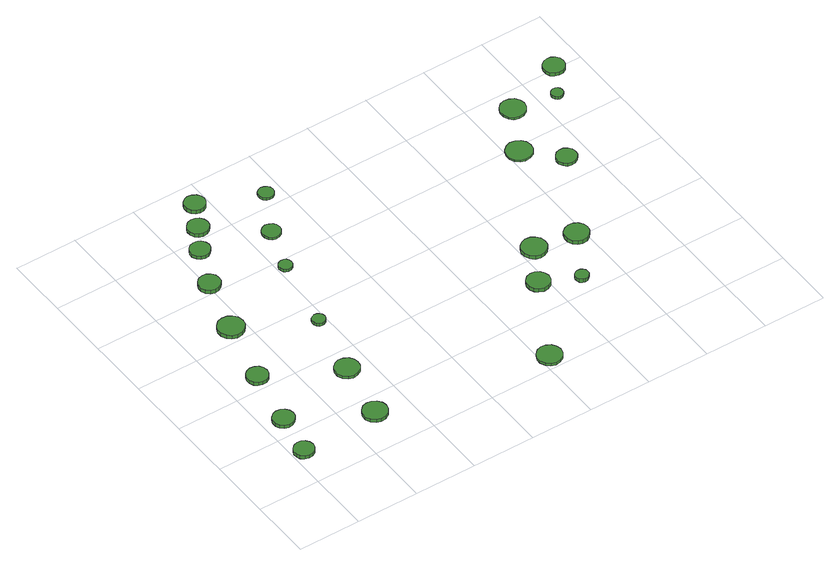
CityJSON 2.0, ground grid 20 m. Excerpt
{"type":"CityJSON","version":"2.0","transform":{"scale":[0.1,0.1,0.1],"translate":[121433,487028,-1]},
"CityObjects":{
"tree1":{"type":"SolitaryVegetationObject","attributes":{"function":"something"},"geometry":[{"type":"MultiSurface","lod":"1","boundaries":[[[0,1,2,3,4,5,6,7,8,9,10,11,12,13,14]],[[15,16,17,18,19,20,21,22,23,24,25,26,27,28,29]],[[0,29,28,1]],[[1,28,27,2]],[[2,27,26,3]],[[3,26,25,4]],[[4,25,24,5]],[[5,24,23,6]],[[6,23,22,7]],[[7,22,21,8]],[[8,21,20,9]],[[9,20,19,10]],[[10,19,18,11]],[[11,18,17,12]],[[12,17,16,13]],[[13,16,15,14]],[[14,15,29,0]]]}]},
"tree2":{"type":"SolitaryVegetationObject","attributes":{"function":"something"},"geometry":[{"type":"MultiSurface","lod":"1","boundaries":[[[30,31,32,33,34,35,36,37,38,39,40,41,42,43,44]],[[45,46,47,48,49,50,51,52,53,54,55,56,57,58,59]],[[30,59,58,31]],[[31,58,57,32]],[[32,57,56,33]],[[33,56,55,34]],[[34,55,54,35]],[[35,54,53,36]],[[36,53,52,37]],[[37,52,51,38]],[[38,51,50,39]],[[39,50,49,40]],[[40,49,48,41]],[[41,48,47,42]],[[42,47,46,43]],[[43,46,45,44]],[[44,45,59,30]]]}]},
"tree3":{"type":"SolitaryVegetationObject","attributes":{"function":"something"},"geometry":[{"type":"MultiSurface","lod":"1","boundaries":[[[60,61,62,63,64,65,66,67,68,69,70,71,72,73,74]],[[75,76,77,78,79,80,81,82,83,84,85,86,87,88,89]],[[60,89,88,61]],[[61,88,87,62]],[[62,87,86,63]],[[63,86,85,64]],[[64,85,84,65]],[[65,84,83,66]],[[66,83,82,67]],[[67,82,81,68]],[[68,81,80,69]],[[69,80,79,70]],[[70,79,78,71]],[[71,78,77,72]],[[72,77,76,73]],[[73,76,75,74]],[[74,75,89,60]]]}]},
"tree4":{"type":"SolitaryVegetationObject","attributes":{"function":"something"},"geometry":[{"type":"MultiSurface","lod":"1","boundaries":[[[90,91,92,93,94,95,96,97,98,99,100,101,102,103,104]],[[105,106,107,108,109,110,111,112,113,114,115,116,117,118,119]],[[90,119,118,91]],[[91,118,117,92]],[[92,117,116,93]],[[93,116,115,94]],[[94,115,114,95]],[[95,114,113,96]],[[96,113,112,97]],[[97,112,111,98]],[[98,111,110,99]],[[99,110,109,100]],[[100,109,108,101]],[[101,108,107,102]],[[102,107,106,103]],[[103,106,105,104]],[[104,105,119,90]]]}]},
"tree5":{"type":"SolitaryVegetationObject","attributes":{"function":"something"},"geometry":[{"type":"MultiSurface","lod":"1","boundaries":[[[120,121,122,123,124,125,126,127,128,129,130,131,132,133,134]],[[135,136,137,138,139,140,141,142,143,144,145,146,147,148,149]],[[120,149,148,121]],[[121,148,147,122]],[[122,147,146,123]],[[123,146,145,124]],[[124,145,144,125]],[[125,144,143,126]],[[126,143,142,127]],[[127,142,141,128]],[[128,141,140,129]],[[129,140,139,130]],[[130,139,138,131]],[[131,138,137,132]],[[132,137,136,133]],[[133,136,135,134]],[[134,135,149,120]]]}]},
"tree6":{"type":"SolitaryVegetationObject","attributes":{"function":"something"},"geometry":[{"type":"MultiSurface","lod":"1","boundaries":[[[150,151,152,153,154,155,156,157,158,159,160,161,162,163,164]],[[165,166,167,168,169,170,171,172,173,174,175,176,177,178,179]],[[150,179,178,151]],[[151,178,177,152]],[[152,177,176,153]],[[153,176,175,154]],[[154,175,174,155]],[[155,174,173,156]],[[156,173,172,157]],[[157,172,171,158]],[[158,171,170,159]],[[159,170,169,160]],[[160,169,168,161]],[[161,168,167,162]],[[162,167,166,163]],[[163,166,165,164]],[[164,165,179,150]]]}]},
"tree7":{"type":"SolitaryVegetationObject","attributes":{"function":"something"},"geometry":[{"type":"MultiSurface","lod":"1","boundaries":[[[180,181,182,183,184,185,186,187,188,189,190,191,192,193,194]],[[195,196,197,198,199,200,201,202,203,204,205,206,207,208,209]],[[180,209,208,181]],[[181,208,207,182]],[[182,207,206,183]],[[183,206,205,184]],[[184,205,204,185]],[[185,204,203,186]],[[186,203,202,187]],[[187,202,201,188]],[[188,201,200,189]],[[189,200,199,190]],[[190,199,198,191]],[[191,198,197,192]],[[192,197,196,193]],[[193,196,195,194]],[[194,195,209,180]]]}]},
"tree8":{"type":"SolitaryVegetationObject","attributes":{"function":"something"},"geometry":[{"type":"MultiSurface","lod":"1","boundaries":[[[210,211,212,213,214,215,216,217,218,219,220,221,222,223,224]],[[225,226,227,228,229,230,231,232,233,234,235,236,237,238,239]],[[210,239,238,211]],[[211,238,237,212]],[[212,237,236,213]],[[213,236,235,214]],[[214,235,234,215]],[[215,234,233,216]],[[216,233,232,217]],[[217,232,231,218]],[[218,231,230,219]],[[219,230,229,220]],[[220,229,228,221]],[[221,228,227,222]],[[222,227,226,223]],[[223,226,225,224]],[[224,225,239,210]]]}]},
"tree9":{"type":"SolitaryVegetationObject","attributes":{"function":"something"},"geometry":[{"type":"MultiSurface","lod":"1","boundaries":[[[240,241,242,243,244,245,246,247,248,249,250,251,252,253,254]],[[255,256,257,258,259,260,261,262,263,264,265,266,267,268,269]],[[240,269,268,241]],[[241,268,267,242]],[[242,267,266,243]],[[243,266,265,244]],[[244,265,264,245]],[[245,264,263,246]],[[246,263,262,247]],[[247,262,261,248]],[[248,261,260,249]],[[249,260,259,250]],[[250,259,258,251]],[[251,258,257,252]],[[252,257,256,253]],[[253,256,255,254]],[[254,255,269,240]]]}]},
"tree10":{"type":"SolitaryVegetationObject","attributes":{"function":"something"},"geometry":[{"type":"MultiSurface","lod":"1","boundaries":[[[270,271,272,273,274,275,276,277,278,279,280,281,282,283,284]],[[285,286,287,288,289,290,291,292,293,294,295,296,297,298,299]],[[270,299,298,271]],[[271,298,297,272]],[[272,297,296,273]],[[273,296,295,274]],[[274,295,294,275]],[[275,294,293,276]],[[276,293,292,277]],[[277,292,291,278]],[[278,291,290,279]],[[279,290,289,280]],[[280,289,288,281]],[[281,288,287,282]],[[282,287,286,283]],[[283,286,285,284]],[[284,285,299,270]]]}]},
"tree11":{"type":"SolitaryVegetationObject","attributes":{"function":"something"},"geometry":[{"type":"MultiSurface","lod":"1","boundaries":[[[300,301,302,303,304,305,306,307,308,309,310,311,312,313,314]],[[315,316,317,318,319,320,321,322,323,324,325,326,327,328,329]],[[300,329,328,301]],[[301,328,327,302]],[[302,327,326,303]],[[303,326,325,304]],[[304,325,324,305]],[[305,324,323,306]],[[306,323,322,307]],[[307,322,321,308]],[[308,321,320,309]],[[309,320,319,310]],[[310,319,318,311]],[[311,318,317,312]],[[312,317,316,313]],[[313,316,315,314]],[[314,315,329,300]]]}]},
"tree12":{"type":"SolitaryVegetationObject","attributes":{"function":"something"},"geometry":[{"type":"MultiSurface","lod":"1","boundaries":[[[330,331,332,333,334,335,336,337,338,339,340,341,342,343,344]],[[345,346,347,348,349,350,351,352,353,354,355,356,357,358,359]],[[330,359,358,331]],[[331,358,357,332]],[[332,357,356,333]],[[333,356,355,334]],[[334,355,354,335]],[[335,354,353,336]],[[336,353,352,337]],[[337,352,351,338]],[[338,351,350,339]],[[339,350,349,340]],[[340,349,348,341]],[[341,348,347,342]],[[342,347,346,343]],[[343,346,345,344]],[[344,345,359,330]]]}]},
"tree13":{"type":"SolitaryVegetationObject","attributes":{"function":"something"},"geometry":[{"type":"MultiSurface","lod":"1","boundaries":[[[360,361,362,363,364,365,366,367,368,369,370,371,372,373,374]],[[375,376,377,378,379,380,381,382,383,384,385,386,387,388,389]],[[360,389,388,361]],[[361,388,387,362]],[[362,387,386,363]],[[363,386,385,364]],[[364,385,384,365]],[[365,384,383,366]],[[366,383,382,367]],[[367,382,381,368]],[[368,381,380,369]],[[369,380,379,370]],[[370,379,378,371]],[[371,378,377,372]],[[372,377,376,373]],[[373,376,375,374]],[[374,375,389,360]]]}]},
"tree14":{"type":"SolitaryVegetationObject","attributes":{"function":"something"},"geometry":[{"type":"MultiSurface","lod":"1","boundaries":[[[390,391,392,393,394,395,396,397,398,399,400,401,402,403,404]],[[405,406,407,408,409,410,411,412,413,414,415,416,417,418,419]],[[390,419,418,391]],[[391,418,417,392]],[[392,417,416,393]],[[393,416,415,394]],[[394,415,414,395]],[[395,414,413,396]],[[396,413,412,397]],[[397,412,411,398]],[[398,411,410,399]],[[399,410,409,400]],[[400,409,408,401]],[[401,408,407,402]],[[402,407,406,403]],[[403,406,405,404]],[[404,405,419,390]]]}]},
"tree15":{"type":"SolitaryVegetationObject","attributes":{"function":"something"},"geometry":[{"type":"MultiSurface","lod":"1","boundaries":[[[420,421,422,423,424,425,426,427,428,429,430,431,432,433,434]],[[435,436,437,438,439,440,441,442,443,444,445,446,447,448,449]],[[420,449,448,421]],[[421,448,447,422]],[[422,447,446,423]],[[423,446,445,424]],[[424,445,444,425]],[[425,444,443,426]],[[426,443,442,427]],[[427,442,441,428]],[[428,441,440,429]],[[429,440,439,430]],[[430,439,438,431]],[[431,438,437,432]],[[432,437,436,433]],[[433,436,435,434]],[[434,435,449,420]]]}]},
"tree16":{"type":"SolitaryVegetationObject","attributes":{"function":"something"},"geometry":[{"type":"MultiSurface","lod":"1","boundaries":[[[450,451,452,453,454,455,456,457,458,459,460,461,462,463,464]],[[465,466,467,468,469,470,471,472,473,474,475,476,477,478,479]],[[450,479,478,451]],[[451,478,477,452]],[[452,477,476,453]],[[453,476,475,454]],[[454,475,474,455]],[[455,474,473,456]],[[456,473,472,457]],[[457,472,471,458]],[[458,471,470,459]],[[459,470,469,460]],[[460,469,468,461]],[[461,468,467,462]],[[462,467,466,463]],[[463,466,465,464]],[[464,465,479,450]]]}]},
"tree17":{"type":"SolitaryVegetationObject","attributes":{"function":"something"},"geometry":[{"type":"MultiSurface","lod":"1","boundaries":[[[480,481,482,483,484,485,486,487,488,489,490,491,492,493,494]],[[495,496,497,498,499,500,501,502,503,504,505,506,507,508,509]],[[480,509,508,481]],[[481,508,507,482]],[[482,507,506,483]],[[483,506,505,484]],[[484,505,504,485]],[[485,504,503,486]],[[486,503,502,487]],[[487,502,501,488]],[[488,501,500,489]],[[489,500,499,490]],[[490,499,498,491]],[[491,498,497,492]],[[492,497,496,493]],[[493,496,495,494]],[[494,495,509,480]]]}]},
"tree18":{"type":"SolitaryVegetationObject","attributes":{"function":"something"},"geometry":[{"type":"MultiSurface","lod":"1","boundaries":[[[510,511,512,513,514,515,516,517,518,519,520,521,522,523,524]],[[525,526,527,528,529,530,531,532,533,534,535,536,537,538,539]],[[510,539,538,511]],[[511,538,537,512]],[[512,537,536,513]],[[513,536,535,514]],[[514,535,534,515]],[[515,534,533,516]],[[516,533,532,517]],[[517,532,531,518]],[[518,531,530,519]],[[519,530,529,520]],[[520,529,528,521]],[[521,528,527,522]],[[522,527,526,523]],[[523,526,525,524]],[[524,525,539,510]]]}]},
"tree19":{"type":"SolitaryVegetationObject","attributes":{"function":"something"},"geometry":[{"type":"MultiSurface","lod":"1","boundaries":[[[540,541,542,543,544,545,546,547,548,549,550,551,552,553,554]],[[555,556,557,558,559,560,561,562,563,564,565,566,567,568,569]],[[540,569,568,541]],[[541,568,567,542]],[[542,567,566,543]],[[543,566,565,544]],[[544,565,564,545]],[[545,564,563,546]],[[546,563,562,547]],[[547,562,561,548]],[[548,561,560,549]],[[549,560,559,550]],[[550,559,558,551]],[[551,558,557,552]],[[552,557,556,553]],[[553,556,555,554]],[[554,555,569,540]]]}]},
"tree20":{"type":"SolitaryVegetationObject","attributes":{"function":"something"},"geometry":[{"type":"MultiSurface","lod":"1","boundaries":[[[570,571,572,573,574,575,576,577,578,579,580,581,582,583,584]],[[585,586,587,588,589,590,591,592,593,594,595,596,597,598,599]],[[570,599,598,571]],[[571,598,597,572]],[[572,597,596,573]],[[573,596,595,574]],[[574,595,594,575]],[[575,594,593,576]],[[576,593,592,577]],[[577,592,591,578]],[[578,591,590,579]],[[579,590,589,580]],[[580,589,588,581]],[[581,588,587,582]],[[582,587,586,583]],[[583,586,585,584]],[[584,585,599,570]]]}]},
"tree21":{"type":"SolitaryVegetationObject","attributes":{"function":"something"},"geometry":[{"type":"MultiSurface","lod":"1","boundaries":[[[600,601,602,603,604,605,606,607,608,609,610,611,612,613,614]],[[615,616,617,618,619,620,621,622,623,624,625,626,627,628,629]],[[600,629,628,601]],[[601,628,627,602]],[[602,627,626,603]],[[603,626,625,604]],[[604,625,624,605]],[[605,624,623,606]],[[606,623,622,607]],[[607,622,621,608]],[[608,621,620,609]],[[609,620,619,610]],[[610,619,618,611]],[[611,618,617,612]],[[612,617,616,613]],[[613,616,615,614]],[[614,615,629,600]]]}]},
"tree22":{"type":"SolitaryVegetationObject","attributes":{"function":"something"},"geometry":[{"type":"MultiSurface","lod":"1","boundaries":[[[630,631,632,633,634,635,636,637,638,639,640,641,642,643,644]],[[645,646,647,648,649,650,651,652,653,654,655,656,657,658,659]],[[630,659,658,631]],[[631,658,657,632]],[[632,657,656,633]],[[633,656,655,634]],[[634,655,654,635]],[[635,654,653,636]],[[636,653,652,637]],[[637,652,651,638]],[[638,651,650,639]],[[639,650,649,640]],[[640,649,648,641]],[[641,648,647,642]],[[642,647,646,643]],[[643,646,645,644]],[[644,645,659,630]]]}]},
"tree23":{"type":"SolitaryVegetationObject","attributes":{"function":"something"},"geometry":[{"type":"MultiSurface","lod":"1","boundaries":[[[660,661,662,663,664,665,666,667,668,669,670,671,672,673,674]],[[675,676,677,678,679,680,681,682,683,684,685,686,687,688,689]],[[660,689,688,661]],[[661,688,687,662]],[[662,687,686,663]],[[663,686,685,664]],[[664,685,684,665]],[[665,684,683,666]],[[666,683,682,667]],[[667,682,681,668]],[[668,681,680,669]],[[669,680,679,670]],[[670,679,678,671]],[[671,678,677,672]],[[672,677,676,673]],[[673,676,675,674]],[[674,675,689,660]]]}]},
"tree24":{"type":"SolitaryVegetationObject","attributes":{"function":"something"},"geometry":[{"type":"MultiSurface","lod":"1","boundaries":[[[690,691,692,693,694,695,696,697,698,699,700,701,702,703,704]],[[705,706,707,708,709,710,711,712,713,714,715,716,717,718,719]],[[690,719,718,691]],[[691,718,717,692]],[[692,717,716,693]],[[693,716,715,694]],[[694,715,714,695]],[[695,714,713,696]],[[696,713,712,697]],[[697,712,711,698]],[[698,711,710,699]],[[699,710,709,700]],[[700,709,708,701]],[[701,708,707,702]],[[702,707,706,703]],[[703,706,705,704]],[[704,705,719,690]]]}]}
},
"vertices":[
[70,124,18],[67,137,18],[59,147,18],[48,154,18],[35,155,18],[22,151,18],[12,142,18],[7,130,18],[7,117,18],[12,105,18],[22,96,18],[35,92,18],[48,94,18],[59,100,18],[67,111,18],[67,111,6],[59,100,6],[48,94,6],[35,92,6],[22,96,6],[12,105,6],[7,117,6],[7,130,6],[12,142,6],[22,151,6],[35,155,6],[48,154,6],[59,147,6],[67,137,6],[70,124,6],
[98,262,17],[95,275,17],[86,287,17],[74,294,17],[60,295,17],[47,291,17],[36,281,17],[30,269,17],[30,254,17],[36,242,17],[47,232,17],[60,228,17],[74,229,17],[86,236,17],[95,248,17],[95,248,6],[86,236,6],[74,229,6],[60,228,6],[47,232,6],[36,242,6],[30,254,6],[30,269,6],[36,281,6],[47,291,6],[60,295,6],[74,294,6],[86,287,6],[95,275,6],[98,262,6],
[136,447,18],[133,461,18],[125,472,18],[113,479,18],[99,480,18],[86,476,18],[75,467,18],[70,454,18],[70,440,18],[75,427,18],[86,418,18],[99,414,18],[113,415,18],[125,422,18],[133,433,18],[133,433,6],[125,422,6],[113,415,6],[99,414,6],[86,418,6],[75,427,6],[70,440,6],[70,454,6],[75,467,6],[86,476,6],[99,480,6],[113,479,6],[125,472,6],[133,461,6],[136,447,6],
[331,138,17],[328,153,17],[318,166,17],[304,174,17],[288,176,17],[273,171,17],[261,160,17],[254,146,17],[254,129,17],[261,115,17],[273,104,17],[288,99,17],[304,101,17],[318,109,17],[328,122,17],[328,122,6],[318,109,6],[304,101,6],[288,99,6],[273,104,6],[261,115,6],[254,129,6],[254,146,6],[261,160,6],[273,171,6],[288,176,6],[304,174,6],[318,166,6],[328,153,6],[331,138,6],
[193,648,23],[190,665,23],[179,679,23],[165,687,23],[148,689,23],[131,684,23],[119,672,23],[112,657,23],[112,640,23],[119,624,23],[131,613,23],[148,607,23],[165,609,23],[179,618,23],[190,631,23],[190,631,10],[179,618,10],[165,609,10],[148,607,10],[131,613,10],[119,624,10],[112,640,10],[112,657,10],[119,672,10],[131,684,10],[148,689,10],[165,687,10],[179,679,10],[190,665,10],[193,648,10],
[367,329,16],[364,344,16],[355,357,16],[341,365,16],[325,367,16],[310,362,16],[298,351,16],[291,337,16],[291,321,16],[298,306,16],[310,295,16],[325,290,16],[341,292,16],[355,300,16],[364,313,16],[364,313,6],[355,300,6],[341,292,6],[325,290,6],[310,295,6],[298,306,6],[291,321,6],[291,337,6],[298,351,6],[310,362,6],[325,367,6],[341,365,6],[355,357,6],[364,344,6],[367,329,6],
[238,830,22],[236,844,22],[227,856,22],[215,863,22],[201,864,22],[187,860,22],[177,850,22],[171,837,22],[171,823,22],[177,810,22],[187,801,22],[201,796,22],[215,798,22],[227,805,22],[236,816,22],[236,816,9],[227,805,9],[215,798,9],[201,796,9],[187,801,9],[177,810,9],[171,823,9],[171,837,9],[177,850,9],[187,860,9],[201,864,9],[215,863,9],[227,856,9],[236,844,9],[238,830,9],
[397,536,17],[395,545,17],[390,552,17],[382,556,17],[374,557,17],[366,554,17],[359,549,17],[356,541,17],[356,532,17],[359,524,17],[366,518,17],[374,516,17],[382,517,17],[390,521,17],[395,528,17],[395,528,6],[390,521,6],[382,517,6],[374,516,6],[366,518,6],[359,524,6],[356,532,6],[356,541,6],[359,549,6],[366,554,6],[374,557,6],[382,556,6],[390,552,6],[395,545,6],[397,536,6],
[295,961,18],[292,974,18],[284,985,18],[273,991,18],[260,992,18],[247,988,18],[238,980,18],[232,968,18],[232,955,18],[238,943,18],[247,934,18],[260,930,18],[273,931,18],[284,938,18],[292,948,18],[292,948,6],[284,938,6],[273,931,6],[260,930,6],[247,934,6],[238,943,6],[232,955,6],[232,968,6],[238,980,6],[247,988,6],[260,992,6],[273,991,6],[284,985,6],[292,974,6],[295,961,6],
[345,1040,18],[342,1053,18],[334,1065,18],[322,1071,18],[308,1073,18],[295,1069,18],[285,1059,18],[279,1047,18],[279,1033,18],[285,1020,18],[295,1011,18],[308,1007,18],[322,1008,18],[334,1015,18],[342,1026,18],[342,1026,6],[334,1015,6],[322,1008,6],[308,1007,6],[295,1011,6],[285,1020,6],[279,1033,6],[279,1047,6],[285,1059,6],[295,1069,6],[308,1073,6],[322,1071,6],[334,1065,6],[342,1053,6],[345,1040,6],
[447,772,16],[445,781,16],[440,788,16],[433,792,16],[424,793,16],[415,790,16],[409,785,16],[405,776,16],[405,768,16],[409,759,16],[415,754,16],[424,751,16],[433,752,16],[440,756,16],[445,763,16],[445,763,6],[440,756,6],[433,752,6],[424,751,6],[415,754,6],[409,759,6],[405,768,6],[405,776,6],[409,785,6],[415,790,6],[424,793,6],[433,792,6],[440,788,6],[445,781,6],[447,772,6],
[391,1123,19],[388,1136,19],[380,1147,19],[368,1154,19],[355,1156,19],[342,1152,19],[331,1142,19],[326,1130,19],[326,1116,19],[331,1104,19],[342,1094,19],[355,1090,19],[368,1092,19],[380,1098,19],[388,1110,19],[388,1110,6],[380,1098,6],[368,1092,6],[355,1090,6],[342,1094,6],[331,1104,6],[326,1116,6],[326,1130,6],[331,1142,6],[342,1152,6],[355,1156,6],[368,1154,6],[380,1147,6],[388,1136,6],[391,1123,6],
[502,910,14],[500,922,14],[493,931,14],[482,937,14],[470,939,14],[459,935,14],[450,927,14],[445,916,14],[445,904,14],[450,892,14],[459,884,14],[470,881,14],[482,882,14],[493,888,14],[500,898,14],[500,898,6],[493,888,6],[482,882,6],[470,881,6],[459,884,6],[450,892,6],[445,904,6],[445,916,6],[450,927,6],[459,935,6],[470,939,6],[482,937,6],[493,931,6],[500,922,6],[502,910,6],
[868,46,15],[864,62,15],[855,75,15],[841,83,15],[825,85,15],[810,80,15],[798,69,15],[791,54,15],[791,38,15],[798,23,15],[810,12,15],[825,7,15],[841,9,15],[855,17,15],[864,30,15],[864,30,6],[855,17,6],[841,9,6],[825,7,6],[810,12,6],[798,23,6],[791,38,6],[791,54,6],[798,69,6],[810,80,6],[825,85,6],[841,83,6],[855,75,6],[864,62,6],[868,46,6],
[575,1047,14],[573,1057,14],[567,1065,14],[558,1070,14],[548,1072,14],[538,1068,14],[530,1062,14],[526,1052,14],[526,1042,14],[530,1033,14],[538,1026,14],[548,1023,14],[558,1024,14],[567,1029,14],[573,1037,14],[573,1037,6],[567,1029,6],[558,1024,6],[548,1023,6],[538,1026,6],[530,1033,6],[526,1042,6],[526,1052,6],[530,1062,6],[538,1068,6],[548,1072,6],[558,1070,6],[567,1065,6],[573,1057,6],[575,1047,6],
[1005,302,26],[1001,317,26],[993,329,26],[979,337,26],[964,338,26],[950,334,26],[939,323,26],[933,310,26],[933,295,26],[939,281,26],[950,271,26],[964,266,26],[979,268,26],[993,275,26],[1001,287,26],[1001,287,14],[993,275,14],[979,268,14],[964,266,14],[950,271,14],[939,281,14],[933,295,14],[933,310,14],[939,323,14],[950,334,14],[964,338,14],[979,337,14],[993,329,14],[1001,317,14],[1005,302,14],
[1105,252,26],[1104,261,26],[1098,268,26],[1091,272,26],[1082,273,26],[1074,271,26],[1067,265,26],[1064,257,26],[1064,248,26],[1067,240,26],[1074,234,26],[1082,231,26],[1091,232,26],[1098,237,26],[1104,244,26],[1104,244,13],[1098,237,13],[1091,232,13],[1082,231,13],[1074,234,13],[1067,240,13],[1064,248,13],[1064,257,13],[1067,265,13],[1074,271,13],[1082,273,13],[1091,272,13],[1098,268,13],[1104,261,13],[1105,252,13],
[1081,428,19],[1078,445,19],[1068,458,19],[1054,466,19],[1038,468,19],[1022,463,19],[1010,452,19],[1003,437,19],[1003,420,19],[1010,405,19],[1022,394,19],[1038,389,19],[1054,391,19],[1068,399,19],[1078,412,19],[1078,412,7],[1068,399,7],[1054,391,7],[1038,389,7],[1022,394,7],[1010,405,7],[1003,420,7],[1003,437,7],[1010,452,7],[1022,463,7],[1038,468,7],[1054,466,7],[1068,458,7],[1078,445,7],[1081,428,7],
[1212,408,20],[1209,423,20],[1199,436,20],[1186,444,20],[1170,445,20],[1155,440,20],[1143,430,20],[1137,415,20],[1137,400,20],[1143,385,20],[1155,375,20],[1170,370,20],[1186,371,20],[1199,379,20],[1209,392,20],[1209,392,7],[1199,379,7],[1186,371,7],[1170,370,7],[1155,375,7],[1143,385,7],[1137,400,7],[1137,415,7],[1143,430,7],[1155,440,7],[1170,445,7],[1186,444,7],[1199,436,7],[1209,423,7],[1212,408,7],
[1276,780,13],[1273,797,13],[1263,810,13],[1248,819,13],[1231,821,13],[1215,815,13],[1202,804,13],[1195,788,13],[1195,771,13],[1202,756,13],[1215,744,13],[1231,739,13],[1248,741,13],[1263,749,13],[1273,763,13],[1273,763,6],[1263,749,6],[1248,741,6],[1231,739,6],[1215,744,6],[1202,756,6],[1195,771,6],[1195,788,6],[1202,804,6],[1215,815,6],[1231,821,6],[1248,819,6],[1263,810,6],[1273,797,6],[1276,780,6],
[1362,682,17],[1360,695,17],[1352,706,17],[1340,713,17],[1327,714,17],[1314,710,17],[1305,701,17],[1299,689,17],[1299,676,17],[1305,664,17],[1314,655,17],[1327,651,17],[1340,652,17],[1352,659,17],[1360,669,17],[1360,669,6],[1352,659,6],[1340,652,6],[1327,651,6],[1314,655,6],[1305,664,6],[1299,676,6],[1299,689,6],[1305,701,6],[1314,710,6],[1327,714,6],[1340,713,6],[1352,706,6],[1360,695,6],[1362,682,6],
[1359,932,13],[1355,948,13],[1346,961,13],[1331,969,13],[1315,971,13],[1299,966,13],[1287,955,13],[1281,940,13],[1281,924,13],[1287,908,13],[1299,897,13],[1315,892,13],[1331,894,13],[1346,902,13],[1355,916,13],[1355,916,6],[1346,902,6],[1331,894,6],[1315,892,6],[1299,897,6],[1287,908,6],[1281,924,6],[1281,940,6],[1287,955,6],[1299,966,6],[1315,971,6],[1331,969,6],[1346,961,6],[1355,948,6],[1359,932,6],
[1476,911,16],[1475,919,16],[1470,925,16],[1463,929,16],[1455,930,16],[1448,927,16],[1442,922,16],[1439,915,16],[1439,907,16],[1442,900,16],[1448,894,16],[1455,892,16],[1463,893,16],[1470,897,16],[1475,903,16],[1475,903,6],[1470,897,6],[1463,893,6],[1455,892,6],[1448,894,6],[1442,900,6],[1439,907,6],[1439,915,6],[1442,922,6],[1448,927,6],[1455,930,6],[1463,929,6],[1470,925,6],[1475,919,6],[1476,911,6],
[1546,1006,18],[1543,1020,18],[1535,1031,18],[1523,1038,18],[1509,1039,18],[1496,1035,18],[1485,1026,18],[1480,1013,18],[1480,999,18],[1485,986,18],[1496,977,18],[1509,973,18],[1523,974,18],[1535,981,18],[1543,992,18],[1543,992,6],[1535,981,6],[1523,974,6],[1509,973,6],[1496,977,6],[1485,986,6],[1480,999,6],[1480,1013,6],[1485,1026,6],[1496,1035,6],[1509,1039,6],[1523,1038,6],[1535,1031,6],[1543,1020,6],[1546,1006,6]
]}
